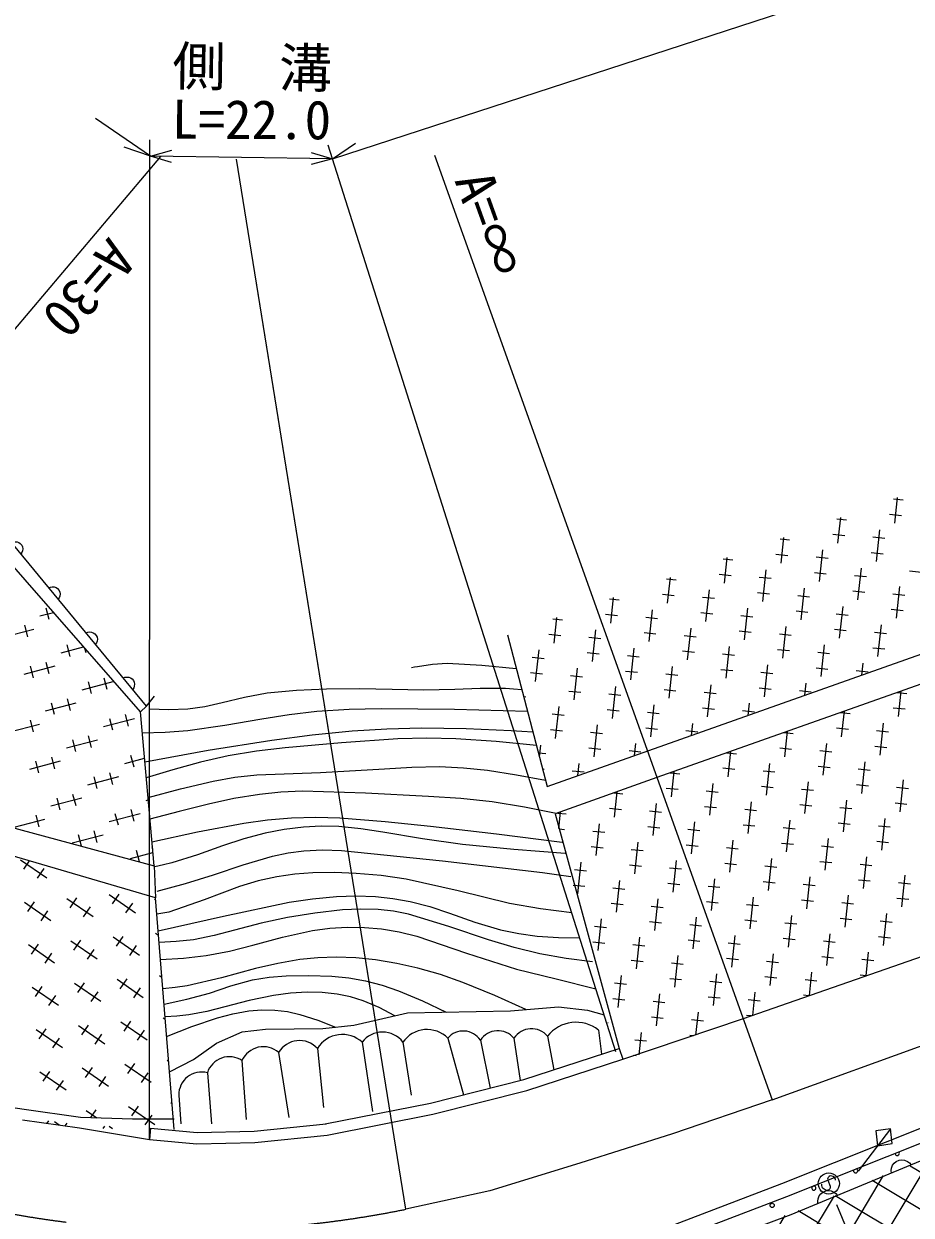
# Model space of a CAD drawing. Units: millimetres, scale not verified. Extents: x 40000 to 680000, y 20000 to 380000.
# Drawn here: x 296205 to 337886, y 261613 to 317584 of the extents above; entities that cross this region are included whole.
import ezdxf
from ezdxf.enums import TextEntityAlignment as Align

# ---------------------------------------------------------------- set-up
doc = ezdxf.new("R2010")
doc.units = ezdxf.units.MM
doc.header["$LTSCALE"] = 1000
doc.linetypes.add('CHAIN', pattern=[18.5, 12, -1.5, 3.5, -1.5])
doc.layers.add('M-BGD', color=7, linetype='Continuous', lineweight=25)
doc.layers.add('M-BMK', color=2, linetype='CHAIN', lineweight=13)
doc.styles.add('ＭＳ ゴシック', font='')
doc.styles.get('ＭＳ ゴシック').set_extended_font_data('MS Gothic')

# ---------------------------------------------------------------- blocks, each defined once
blk = doc.blocks.new('BUHIN16')
at = {"color": 7, "linetype": 'Continuous', "lineweight": 25}
blk.add_lwpolyline([(58, -345), (-26, -331), (-100, -301), (-187, -248), (-241, -179), (-279, -102), (-297, 5), (-287, 90), (-258, 173), (-194, 253), (-133, 306), (-58, 345)], dxfattribs=at)
blk = doc.blocks.new('BUHIN26')
at = {"color": 7, "linetype": 'Continuous', "lineweight": 25}
blk.add_lwpolyline([(496, -64), (441, -173), (369, -262), (261, -359), (144, -404), (23, -424), (-130, -404), (-242, -354), (-344, -281), (-426, -159), (-473, -55), (-496, 64)], dxfattribs=at)
blk = doc.blocks.new('BUHIN41')
at = {"color": 7, "linetype": 'Continuous', "lineweight": 25}
blk.add_lwpolyline([(-2309, -958), (-1675, -1216), (-1386, -575), (-2043, -327), (-2309, -958), (0, 0)], dxfattribs=at)
blk = doc.blocks.new('BUHIN42')
at = {"color": 7, "linetype": 'Continuous', "lineweight": 25}
blk.add_lwpolyline([(-357, 20), (-374, -17), (-376, -59), (-365, -111), (-336, -183), (-295, -236), (-239, -272), (-176, -281), (-122, -262), (-88, -245), (-49, -207), (-37, -164), (4, 148), (34, 193), (84, 235), (141, 253), (192, 255), (247, 240), (297, 177), (341, 71), (353, 22), (351, -30), (332, -82), (292, -136)], dxfattribs=at)
blk.add_circle((0, 0), 498, dxfattribs=at)

msp = doc.modelspace()

# ---------------------------------------------------------------- hatches: boundary and pattern name
at = {"layer": 'M-BGD'}
h = msp.add_hatch(dxfattribs=at)
h.set_pattern_fill('USER', color=256, style=0, pattern_type=2)
h.set_pattern_definition([(59.089, (315006, 256620), (-1286.946, 770.564), []), (329.089, (315006, 256620), (770.564, 1286.946), [])])
h.paths.add_polyline_path([(336794, 263555), (340807, 264982), (344207, 266377), (345666, 267174), (345867, 267256), (346698, 267738), (348154, 267908), (347748, 267017), (347141, 266086), (346566, 264871), (345492, 262149), (344114, 259759), (343232, 258745), (343385, 257976), (342453, 255141), (340347, 251819), (339091, 250644), (337674, 249875), (335851, 249308), (333420, 249227), (330180, 249551), (326129, 250523), (323860, 250928), (322402, 251212), (321139, 252237), (319894, 252160), (312791, 252497), (309697, 252878), (307234, 252826), (303242, 253111), (304467, 254785), (304920, 254784), (311438, 255469), (316024, 256171), (320758, 257397), (332170, 261668)])

# ---------------------------------------------------------------- linework, layer by layer
for p, q in [((310702, 311244), (367158, 329646)), ((302148, 311372), (299567, 313141)), ((302148, 311372), (300914, 311782)), ((302102, 265165), (302120, 312132)), ((324019, 269283), (310498, 311887)), ((310702, 311244), (311779, 311973)), ((270934, 273863), (302641, 311356)), ((270934, 273863), (302641, 311356)), ((310702, 311244), (302148, 311372)), ((314142, 261888), (306195, 311223)), ((315489, 311414), (331356, 267026)), ((315489, 311414), (331356, 267026)), ((314142, 261888), (307069, 305798)), ((337059, 295268), (337510, 295219)), ((337114, 294131), (337243, 295333)), ((337430, 294474), (336871, 294534)), ((301974, 285524), (294974, 294000)), ((334392, 294327), (334843, 294279)), ((334447, 293190), (334576, 294392)), ((301680, 285256), (294602, 293356)), ((331725, 293386), (332175, 293338)), ((331779, 292249), (331909, 293451)), ((334763, 293533), (334203, 293593)), ((336088, 293476), (336647, 293415)), ((336251, 292326), (336411, 293818)), ((320788, 281752), (352376, 292940)), ((333583, 291386), (333744, 292877)), ((336567, 292670), (336007, 292730)), ((329057, 292446), (329508, 292397)), ((329112, 291308), (329241, 292511)), ((332095, 292592), (331536, 292652)), ((333420, 292535), (333980, 292475)), ((352834, 291701), (325937, 282176)), ((329428, 291651), (328868, 291712)), ((330916, 290445), (331076, 291936)), ((333899, 291729), (333340, 291789)), ((335224, 291671), (335784, 291611)), ((335387, 290522), (335548, 292014)), ((338371, 291806), (337811, 291866)), ((326390, 291505), (326841, 291456)), ((326444, 290368), (326574, 291570)), ((330753, 291594), (331312, 291534)), ((332720, 289582), (332880, 291073)), ((337191, 289659), (337352, 291150)), ((323722, 290564), (324173, 290516)), ((323777, 289427), (323906, 290629)), ((326760, 290711), (326201, 290771)), ((328085, 290653), (328645, 290593)), ((328248, 289504), (328409, 290996)), ((331232, 290788), (330673, 290848)), ((332557, 290731), (333116, 290670)), ((335703, 290866), (335144, 290926)), ((337028, 290808), (337588, 290748)), ((296957, 289765), (297593, 289934)), ((297391, 289593), (297247, 290137)), ((325581, 288563), (325742, 290055)), ((330052, 288641), (330213, 290132)), ((333036, 289925), (332477, 289985)), ((334524, 288718), (334685, 290210)), ((337507, 290002), (336948, 290062)), ((321055, 289623), (321506, 289575)), ((321110, 288486), (321239, 289688)), ((324093, 289770), (323534, 289830)), ((325418, 289713), (325977, 289652)), ((328564, 289847), (328005, 289908)), ((329890, 289790), (330449, 289730)), ((334361, 289867), (334920, 289807)), ((295224, 288768), (296674, 289152)), ((296238, 289332), (296383, 288788)), ((318923, 288872), (320788, 281752)), ((321426, 288829), (320866, 288889)), ((322914, 287623), (323074, 289114)), ((325897, 288907), (325338, 288967)), ((327222, 288849), (327781, 288789)), ((327385, 287700), (327546, 289192)), ((330369, 288984), (329809, 289044)), ((331694, 288927), (332253, 288866)), ((331857, 287778), (332017, 289269)), ((334840, 289061), (334281, 289122)), ((336165, 289004), (336724, 288944)), ((336328, 287855), (336489, 289346)), ((297955, 288032), (299010, 288312)), ((298389, 287860), (298245, 288404)), ((299060, 288255), (299114, 288052)), ((322751, 288772), (323310, 288712)), ((324718, 286759), (324878, 288251)), ((329189, 286837), (329350, 288328)), ((333661, 286914), (333821, 288406)), ((336644, 288198), (336085, 288258)), ((320083, 287831), (320643, 287771)), ((320246, 286682), (320407, 288173)), ((323230, 287966), (322670, 288026)), ((324555, 287908), (325114, 287848)), ((327701, 288043), (327142, 288103)), ((329026, 287986), (329585, 287926)), ((332173, 288121), (331613, 288181)), ((333498, 288063), (334057, 288003)), ((296222, 287034), (297672, 287419)), ((296655, 286862), (296511, 287406)), ((297236, 287598), (297380, 287054)), ((322050, 285819), (322211, 287310)), ((325034, 287103), (324474, 287163)), ((326522, 285896), (326682, 287387)), ((329505, 287180), (328946, 287240)), ((330993, 285973), (331154, 287465)), ((333977, 287257), (333417, 287318)), ((335302, 287200), (335861, 287140)), ((335565, 286986), (335625, 287542)), ((298953, 286299), (300403, 286683)), ((299386, 286127), (299242, 286670)), ((299967, 286862), (300111, 286319)), ((320562, 287025), (320003, 287085)), ((321887, 286968), (322447, 286907)), ((326359, 287045), (326918, 286985)), ((330830, 287123), (331390, 287062)), ((332898, 286041), (332958, 286602)), ((322366, 286162), (321807, 286222)), ((323691, 286104), (324251, 286044)), ((323854, 284955), (324015, 286447)), ((326838, 286239), (326279, 286299)), ((328163, 286182), (328722, 286122)), ((328326, 285033), (328486, 286524)), ((331309, 286317), (330750, 286377)), ((332634, 286259), (333194, 286199)), ((337230, 286175), (337681, 286127)), ((337288, 285037), (337414, 286240)), ((297219, 285301), (298669, 285685)), ((297653, 285129), (297509, 285673)), ((298234, 285865), (298378, 285321)), ((301680, 285256), (301974, 285524)), ((301974, 285524), (302339, 285998)), ((319681, 285977), (319779, 285967)), ((321187, 284015), (321348, 285506)), ((325658, 284092), (325819, 285583)), ((330230, 285096), (330290, 285661)), ((299950, 284565), (301400, 284950)), ((300384, 284393), (300240, 284937)), ((300965, 285129), (301109, 284585)), ((302324, 278026), (301680, 285256)), ((321024, 285164), (321583, 285103)), ((324170, 285298), (323611, 285359)), ((325496, 285241), (326055, 285181)), ((328642, 285376), (328083, 285436)), ((329967, 285318), (330526, 285258)), ((334564, 285231), (335015, 285183)), ((334621, 284093), (334748, 285296)), ((337603, 285381), (337043, 285440)), ((295486, 284303), (296936, 284688)), ((296500, 284867), (296644, 284323)), ((321503, 284358), (320944, 284418)), ((322991, 283151), (323152, 284643)), ((325974, 284435), (325415, 284495)), ((327300, 284378), (327859, 284317)), ((327562, 284152), (327623, 284720)), ((331955, 283149), (332082, 284351)), ((334937, 284437), (334377, 284496)), ((336261, 284381), (336820, 284322)), ((336427, 283232), (336583, 284724)), ((298217, 283568), (299667, 283952)), ((298650, 283395), (298506, 283939)), ((299231, 284131), (299375, 283588)), ((322828, 284300), (323387, 284240)), ((324894, 283207), (324956, 283779)), ((331898, 284286), (332349, 284239)), ((333760, 282288), (333917, 283780)), ((320373, 283337), (320720, 283299)), ((320424, 283141), (320484, 283702)), ((323307, 283494), (322748, 283555)), ((324632, 283437), (325191, 283377)), ((329232, 283342), (329683, 283295)), ((329289, 282205), (329415, 283407)), ((332270, 283493), (331711, 283552)), ((333595, 283437), (334154, 283378)), ((336742, 283576), (336182, 283635)), ((296484, 282570), (297933, 282954)), ((296917, 282398), (296773, 282942)), ((297498, 283134), (297642, 282590)), ((300948, 282832), (301874, 283077)), ((301382, 282660), (301237, 283203)), ((322226, 282262), (322288, 282839)), ((331094, 281344), (331251, 282836)), ((334076, 282632), (333516, 282691)), ((335566, 281427), (335722, 282919)), ((299215, 281834), (300664, 282219)), ((299648, 281662), (299504, 282206)), ((300229, 282398), (300373, 281854)), ((320640, 282554), (320576, 282560)), ((325937, 282176), (321163, 280462)), ((321965, 282496), (322524, 282436)), ((326565, 282398), (327016, 282351)), ((326623, 281261), (326749, 282463)), ((329604, 282549), (329045, 282608)), ((330928, 282493), (331488, 282434)), ((335400, 282576), (335959, 282517)), ((326938, 281605), (326379, 281663)), ((328262, 281548), (328822, 281490)), ((328428, 280400), (328585, 281891)), ((331409, 281688), (330850, 281747)), ((332734, 281632), (333293, 281573)), ((332899, 280483), (333056, 281975)), ((335881, 281771), (335321, 281830)), ((337205, 281715), (337764, 281656)), ((337371, 280566), (337528, 282058)), ((297481, 280837), (298931, 281221)), ((297915, 280664), (297771, 281208)), ((298496, 281400), (298640, 280857)), ((301946, 281098), (302048, 281126)), ((323921, 281451), (324350, 281406)), ((323957, 280316), (324082, 281509)), ((330233, 279539), (330390, 281030)), ((334705, 279622), (334861, 281114)), ((300212, 280101), (301662, 280485)), ((300646, 279929), (300502, 280472)), ((301227, 280665), (301371, 280121)), ((321163, 280462), (324172, 269451)), ((321282, 280504), (321684, 280462)), ((321334, 279787), (321414, 280552)), ((324272, 280660), (323712, 280719)), ((325596, 280604), (326155, 280545)), ((325762, 279455), (325919, 280947)), ((328743, 280744), (328184, 280802)), ((330067, 280687), (330627, 280629)), ((333215, 280827), (332655, 280886)), ((334539, 280771), (335098, 280712)), ((337686, 280910), (337127, 280969)), ((294034, 280259), (302324, 278026)), ((295748, 279839), (297198, 280223)), ((296762, 280403), (296906, 279859)), ((323096, 278511), (323252, 280003)), ((326077, 279799), (325518, 279858)), ((327567, 278594), (327724, 280086)), ((330548, 279883), (329989, 279941)), ((330017, 270851), (356885, 280228)), ((332038, 278678), (332195, 280170)), ((335020, 279966), (334460, 280025)), ((336344, 279910), (336903, 279851)), ((336510, 278761), (336667, 280253)), ((298479, 279103), (299929, 279487)), ((298908, 278946), (298768, 279475)), ((299493, 279667), (299637, 279123)), ((321606, 279716), (321345, 279744)), ((322930, 279660), (323489, 279601)), ((327401, 279743), (327961, 279684)), ((331873, 279826), (332432, 279768)), ((333844, 277817), (334000, 279309)), ((302387, 276526), (293675, 279081)), ((301639, 278210), (301499, 278739)), ((302224, 278931), (302253, 278823)), ((323411, 278855), (322852, 278914)), ((324735, 278799), (325294, 278740)), ((324901, 277650), (325058, 279142)), ((327882, 278938), (327323, 278997)), ((329206, 278882), (329766, 278823)), ((329372, 277734), (329529, 279225)), ((332354, 279022), (331794, 279080)), ((333678, 278965), (334237, 278907)), ((336825, 279105), (336266, 279164)), ((296055, 278307), (297290, 277455)), ((296206, 277865), (296478, 278259)), ((301210, 278367), (302268, 278648)), ((322235, 276706), (322392, 278198)), ((326706, 276789), (326863, 278281)), ((331178, 276873), (331334, 278364)), ((334159, 278161), (333599, 278219)), ((335649, 276956), (335806, 278448)), ((297143, 277902), (296824, 277439)), ((302324, 278026), (302387, 276526)), ((322069, 277855), (322628, 277796)), ((325216, 277994), (324657, 278053)), ((326540, 277938), (327100, 277879)), ((329687, 278077), (329128, 278136)), ((331012, 278021), (331571, 277962)), ((335483, 278104), (336042, 278046)), ((322550, 277050), (322013, 277106)), ((324040, 275845), (324197, 277337)), ((327021, 277133), (326462, 277192)), ((328345, 277077), (328905, 277018)), ((328511, 275928), (328668, 277420)), ((331493, 277216), (330933, 277275)), ((332817, 277160), (333376, 277101)), ((332983, 276012), (333139, 277503)), ((335964, 277300), (335405, 277358)), ((337288, 277243), (337848, 277185)), ((337454, 276095), (337611, 277587)), ((298228, 276496), (299463, 275644)), ((298379, 276055), (298699, 276518)), ((300220, 276677), (301455, 275825)), ((300371, 276236), (300691, 276699)), ((303266, 265636), (302387, 276526)), ((323874, 276994), (324434, 276935)), ((330317, 275067), (330473, 276559)), ((334788, 275151), (334945, 276642)), ((337769, 276439), (337210, 276497)), ((296236, 276315), (297471, 275463)), ((296388, 275873), (296707, 276336)), ((299316, 276092), (298997, 275629)), ((301308, 276273), (300988, 275810)), ((302363, 276417), (302392, 276459)), ((324355, 276189), (323796, 276248)), ((325679, 276133), (326239, 276074)), ((325845, 274984), (326002, 276476)), ((328827, 276272), (328267, 276331)), ((330151, 276216), (330710, 276157)), ((333298, 276355), (332738, 276414)), ((334622, 276299), (335181, 276240)), ((297324, 275910), (297005, 275448)), ((323179, 274040), (323336, 275532)), ((326160, 275328), (325601, 275387)), ((327650, 274123), (327807, 275615)), ((330632, 275411), (330072, 275470)), ((332122, 274206), (332278, 275698)), ((335103, 275495), (334544, 275553)), ((336427, 275438), (336987, 275379)), ((336593, 274290), (336750, 275781)), ((302393, 274866), (302528, 274773)), ((323013, 275189), (323573, 275130)), ((327484, 275272), (328044, 275213)), ((331956, 275355), (332515, 275296)), ((333927, 273345), (334084, 274837)), ((296418, 274323), (297652, 273471)), ((296569, 273882), (296888, 274345)), ((298409, 274504), (299644, 273652)), ((298560, 274063), (298880, 274526)), ((300401, 274685), (301636, 273833)), ((300552, 274244), (300872, 274707)), ((301489, 274281), (301170, 273818)), ((302544, 274425), (302555, 274441)), ((323494, 274384), (322935, 274443)), ((324818, 274328), (325378, 274269)), ((324984, 273179), (325141, 274671)), ((327966, 274467), (327406, 274526)), ((329290, 274411), (329849, 274352)), ((329456, 273262), (329612, 274754)), ((332437, 274550), (331877, 274609)), ((333761, 274494), (334320, 274435)), ((336908, 274634), (336349, 274692)), ((297505, 273919), (297186, 273456)), ((299497, 274100), (299178, 273637)), ((326789, 272318), (326946, 273810)), ((331261, 272401), (331417, 273893)), ((334242, 273689), (333683, 273748)), ((335771, 272859), (335889, 273976)), ((325299, 273523), (324740, 273582)), ((326623, 273467), (327183, 273408)), ((329771, 273606), (329211, 273665)), ((331095, 273550), (331654, 273491)), ((335566, 273633), (336126, 273574)), ((300582, 272694), (301817, 271842)), ((300733, 272252), (301053, 272715)), ((302574, 272875), (302688, 272796)), ((324123, 271374), (324280, 272866)), ((327105, 272662), (326545, 272721)), ((328429, 272606), (328988, 272547)), ((328595, 271457), (328751, 272949)), ((331576, 272745), (331016, 272804)), ((332900, 272689), (333459, 272630)), ((333107, 271929), (333223, 273032)), ((335768, 272858), (335488, 272887)), ((296599, 272331), (297833, 271479)), ((296750, 271890), (297069, 272353)), ((298591, 272512), (299825, 271661)), ((298742, 272071), (299061, 272534)), ((299678, 272108), (299359, 271645)), ((301670, 272289), (301351, 271826)), ((323957, 272522), (324517, 272464)), ((330442, 270999), (330556, 272088)), ((297687, 271927), (297367, 271464)), ((324438, 271718), (323879, 271776)), ((325763, 271661), (326322, 271603)), ((325928, 270513), (326085, 272005)), ((328910, 271801), (328350, 271860)), ((330234, 271745), (330793, 271686)), ((333071, 271917), (332822, 271943)), ((311708, 270533), (314221, 271122)), ((314221, 271122), (319061, 271216)), ((319061, 271216), (321325, 271402)), ((321325, 271402), (322690, 271247)), ((322690, 271247), (323469, 271020)), ((326244, 270857), (325684, 270915)), ((327778, 270070), (327890, 271144)), ((330375, 270976), (330156, 270999)), ((296780, 270340), (298014, 269488)), ((296931, 269898), (297250, 270361)), ((298772, 270521), (300006, 269669)), ((298923, 270079), (299242, 270542)), ((300763, 270702), (301998, 269850)), ((300915, 270260), (301234, 270723)), ((302755, 270883), (302848, 270819)), ((306466, 270223), (307552, 270347)), ((307552, 270347), (310250, 270378)), ((310250, 270378), (311708, 270533)), ((323644, 270660), (323656, 270658)), ((324337, 268947), (330017, 270851)), ((327568, 270800), (328127, 270742)), ((297868, 269935), (297548, 269472)), ((299859, 270116), (299540, 269653)), ((301851, 270297), (301532, 269834)), ((305256, 269695), (306466, 270223)), ((316119, 269929), (316854, 267263)), ((317650, 269833), (318118, 267585)), ((319229, 269929), (319519, 267941)), ((320808, 270025), (321096, 268445)), ((323201, 270312), (323343, 269180)), ((324902, 269856), (325461, 269797)), ((325113, 269142), (325224, 270199)), ((327676, 270035), (327489, 270054)), ((304170, 268920), (305256, 269695)), ((308175, 269259), (308654, 266196)), ((309994, 269450), (310281, 266675)), ((312099, 269737), (312578, 266483)), ((314013, 269737), (314396, 267249)), ((319687, 267984), (324172, 269451)), ((324172, 269451), (324337, 268947)), ((300945, 268710), (302179, 267858)), ((301096, 268269), (301415, 268732)), ((302936, 268891), (303007, 268842)), ((303047, 268351), (304170, 268920)), ((306452, 268876), (306644, 266101)), ((319835, 267475), (324337, 268947)), ((324976, 269094), (324823, 269110)), ((296961, 268348), (298196, 267496)), ((297112, 267906), (297432, 268369)), ((298953, 268529), (300187, 267677)), ((299104, 268087), (299423, 268550)), ((300041, 268125), (299721, 267662)), ((302032, 268306), (301713, 267843)), ((304825, 268302), (305017, 265909)), ((345716, 268635), (331792, 263079)), ((298049, 267943), (297729, 267480)), ((315301, 266868), (319687, 267984)), ((345884, 268002), (332033, 262476)), ((303486, 267249), (303581, 265909)), ((315417, 266351), (319835, 267475)), ((346047, 267372), (332241, 261626)), ((294367, 266880), (296219, 266591)), ((296219, 266591), (298870, 266219)), ((299134, 266537), (299633, 266193)), ((299359, 266202), (299604, 266559)), ((301126, 266718), (302360, 265866)), ((301277, 266277), (301596, 266740)), ((303118, 266899), (303167, 266865)), ((310357, 265899), (315301, 266868)), ((296146, 266097), (298826, 265720)), ((297306, 265934), (297381, 266042)), ((297647, 266008), (297869, 265855)), ((298218, 265935), (298137, 265817)), ((298870, 266219), (301306, 266136)), ((301306, 266136), (303266, 266136)), ((302214, 266314), (301894, 265851)), ((307018, 265558), (310405, 265906)), ((310459, 265379), (315417, 266351)), ((298826, 265720), (302101, 265165)), ((299992, 265800), (299912, 265683)), ((300220, 265787), (300369, 265685)), ((302148, 265693), (302101, 265165)), ((302148, 265693), (304342, 265500)), ((304342, 265500), (307018, 265558)), ((307051, 265029), (310459, 265379)), ((302101, 265165), (304324, 264970)), ((304324, 264970), (307051, 265029)), ((331792, 263079), (324875, 260446)), ((332023, 262472), (325095, 259835)), ((341204, 245525), (334397, 262097)), ((332241, 261626), (325199, 259030))]:
    msp.add_line(p, q, dxfattribs=at)
for points in [[(303144, 311069), (302148, 311372), (303152, 311642)], [(309707, 311546), (310702, 311244), (309698, 310974)], [(319339, 287283), (317724, 287435), (316092, 287529), (315398, 287486), (314696, 287381), (314558, 287357), (314410, 287331)], [(302111, 285401), (303013, 285371), (303909, 285401), (304715, 285518), (305514, 285695), (306567, 285951), (307628, 286146), (309019, 286274), (310426, 286342), (311965, 286364), (313512, 286326), (314979, 286293), (316458, 286321), (317637, 286379), (318823, 286377), (319210, 286347), (319595, 286306)], [(319866, 285273), (316431, 285369), (312990, 285406), (311481, 285370), (309976, 285275), (308676, 285127), (307384, 284919), (305651, 284612), (303913, 284364), (302849, 284285), (301770, 284253)], [(301888, 282915), (304868, 283454), (307857, 283934), (309742, 284178), (311634, 284362), (313251, 284463), (314879, 284504), (316987, 284472), (319095, 284380), (319604, 284353), (320114, 284326)], [(320284, 283676), (318391, 283867), (316496, 283997), (315140, 284022), (313773, 283987), (311127, 283806), (308474, 283564), (307134, 283405), (305806, 283186), (304503, 282892), (303203, 282535), (302579, 282352), (301955, 282164)], [(302038, 281235), (303557, 281650), (305094, 282008), (306119, 282186), (307150, 282304), (310144, 282417), (313140, 282590), (314436, 282668), (315733, 282685), (316861, 282633), (317985, 282520), (319348, 282308), (320711, 282047)], [(321215, 280480), (319717, 280786), (318212, 281033), (316725, 281184), (315218, 281275), (312252, 281432), (309293, 281528), (308280, 281484), (307274, 281381), (306076, 281186), (304874, 280930), (303500, 280585), (302129, 280213)], [(302223, 279153), (304370, 279620), (306532, 280029), (307649, 280187), (308781, 280286), (309917, 280314), (311054, 280282), (313180, 280113), (315312, 279884), (318409, 279521), (321498, 279140)], [(321634, 278601), (319222, 278786), (316807, 279031), (314936, 279288), (313064, 279606), (312038, 279767), (311006, 279869), (310178, 279884), (309340, 279840), (308438, 279726), (307544, 279553), (306537, 279290), (305545, 278968), (304363, 278541), (303156, 278169), (302760, 278075), (302352, 277986)], [(302473, 276840), (303801, 277189), (305121, 277598), (306501, 278072), (307888, 278485), (308614, 278638), (309359, 278732), (310231, 278772), (311121, 278753), (315875, 278257), (320571, 277707), (321234, 277617), (321907, 277524)], [(321947, 275815), (320480, 276005), (319025, 276255), (316600, 276854), (314162, 277395), (312994, 277564), (311817, 277673), (310805, 277718), (309783, 277703), (308937, 277635), (308089, 277505), (307211, 277313), (306338, 277059), (304682, 276424), (303019, 275850), (302735, 275796), (302449, 275748)], [(302512, 274965), (305579, 275667), (308664, 276311), (309771, 276477), (310885, 276582), (311807, 276612), (312731, 276581), (313540, 276498), (314347, 276354), (315274, 276110), (316194, 275805), (317383, 275385), (318600, 275021), (319452, 274841), (320314, 274720), (321319, 274652), (322321, 274636)], [(322922, 273512), (321674, 273674), (320437, 273895), (319236, 274189), (318037, 274544), (316164, 275180), (314280, 275756), (313569, 275894), (312846, 275973), (312016, 275994), (311181, 275956), (309879, 275806), (308596, 275597), (307348, 275333), (306102, 275006), (305146, 274750), (304171, 274550), (303367, 274465), (302557, 274421)], [(302620, 273632), (303699, 273691), (304768, 273809), (305873, 274024), (306969, 274299), (308355, 274669), (309762, 274981), (310572, 275094), (311400, 275148), (312203, 275135), (313005, 275062), (313840, 274924), (314661, 274727), (316996, 273925), (319355, 273178), (321218, 272711), (323078, 272253)], [(319778, 271274), (318322, 271938), (316834, 272550), (315785, 272913), (314718, 273220), (313733, 273443), (312724, 273609), (311804, 273703), (310872, 273737), (310021, 273710), (309177, 273622), (308136, 273440), (307095, 273196), (305491, 272763), (303877, 272391), (303306, 272311), (302732, 272250)], [(302790, 271531), (303862, 271760), (304919, 272047), (305921, 272390), (306945, 272676), (307722, 272793), (308522, 272851), (309600, 272879), (310675, 272847), (311469, 272768), (312261, 272628), (313037, 272422), (313807, 272154), (314925, 271682), (316040, 271157)], [(313628, 270984), (312903, 271363), (312146, 271690), (311545, 271873), (310925, 271999), (310224, 272076), (309517, 272093), (308724, 272047), (307930, 271941), (306784, 271704), (305639, 271406), (304802, 271184), (303954, 271022), (303398, 270965), (302839, 270927)], [(302913, 270004), (304093, 270471), (305303, 270885), (306028, 271075), (306776, 271208), (307384, 271260), (308002, 271251), (308593, 271175), (309173, 271041), (310010, 270767), (310847, 270441)]]:
    msp.add_lwpolyline(points, dxfattribs=at)
msp.add_circle((331357, 262071), 99.5, dxfattribs=at)
for centre, radius, start, end in [((320055, 269385), 989, 40.3379, 146.5981), ((322148, 268975), 1702, 51.7671, 141.918), ((309156, 268673), 1143, 42.8787, 149.1389), ((311165, 268723), 1379, 47.3616, 148.1682), ((313056, 269020), 1196, 36.8696, 143.1299), ((315145, 268969), 1367, 44.5654, 145.823), ((316849, 269307), 959, 33.2932, 139.5535), ((318476, 269289), 989, 40.3379, 146.5981), ((307458, 268422), 1103, 49.3984, 155.6587), ((305855, 267979), 1078, 56.3096, 162.5698), ((304550, 267273), 1065, 75.0269, 181.2871), ((337232, 264516), 99.5, 176.8671, 46.8436), ((335274, 263701), 99.5, 157.5173, 66.1934), ((333316, 262886), 99.5, 124.6041, 99.1066)]:
    msp.add_arc(centre, radius, start, end, dxfattribs=at)
at = {"layer": 'M-BMK'}
for p, q in [((331356, 267026), (355867, 275918)), ((331356, 267026), (326672, 265440)), ((326672, 265440), (322315, 264052)), ((322315, 264052), (318102, 262759)), ((318102, 262759), (314142, 261888))]:
    msp.add_line(p, q, dxfattribs=at)
msp.add_arc((304329, 310421), 49515, 227.5895, 281.4303, dxfattribs=at)

# ---------------------------------------------------------------- block references
at = {"layer": 'M-BGD', "rotation": 209.96056}
for name, p in [('BUHIN16', (295849, 292941)), ('BUHIN16', (297599, 290822)), ('BUHIN16', (299349, 288702)), ('BUHIN16', (301099, 286583)), ('BUHIN41', (335390, 263683)), ('BUHIN26', (337419, 263781)), ('BUHIN42', (334017, 263100)), ('BUHIN26', (333967, 262344))]:
    msp.add_blockref(name, p, dxfattribs=at)

# ---------------------------------------------------------------- texts
at = {"layer": 'M-BGD', "style": 'ＭＳ ゴシック'}
for s, rotation, p in [('側\u3000溝', 359.1, (303165, 314142)), ('L=22.0', 359.7, (303152, 311642)), ('A=∞', 289.8, (315907, 310043)), ('A=30', 228.9, (299807, 307987))]:
    msp.add_text(s, height=1833, rotation=rotation, dxfattribs=at).set_placement(p, align=Align.BOTTOM_LEFT)

doc.saveas('drawing.dxf')
